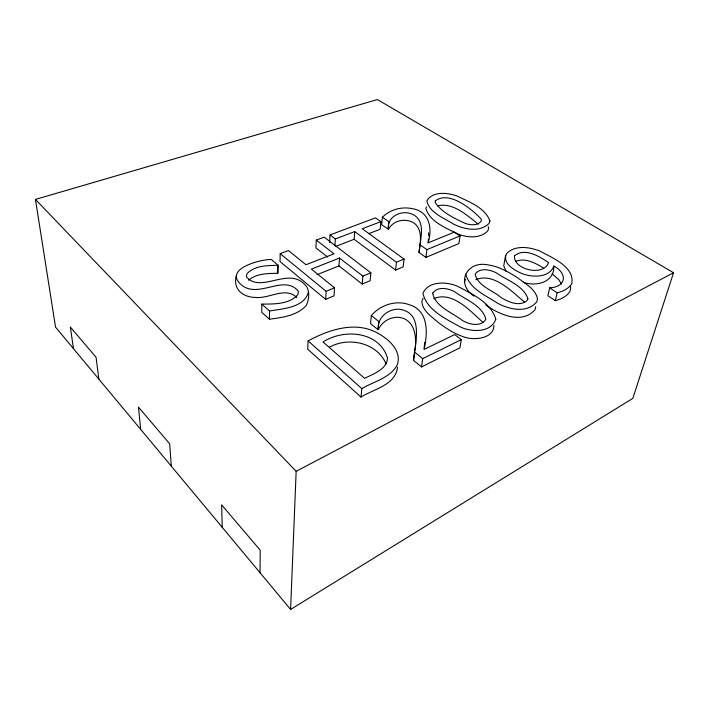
<?xml version="1.0" encoding="UTF-8"?>
<svg xmlns="http://www.w3.org/2000/svg" width="709" height="709" viewBox="0 0 709 709"><rect width="100%" height="100%" fill="white"/><g stroke="black" fill="none" stroke-linecap="round" stroke-linejoin="round"><path stroke-width="1.06" d="M278.256 265.317L271.246 259.467C259.574 259.45 221.89 269.464 242.283 285.647C259.529 298.285 284.149 274.179 298.285 291.115L298.037 294.359C289.458 304.586 273.913 303.993 261.798 304.099L261.736 312.27L269.429 319.218C282.217 317.508 297.239 315.673 306.288 305.428C309.496 298.764 310.347 288.802 303.948 283.671C287.269 267.479 260.238 293.73 246.36 276.687L246.998 273.692C254.877 265.299 267.656 265.556 278.256 265.317L278.088 273.275C268.126 273.497 256.49 273.319 248.478 280.277M260.026 572.721L260.212 550.193L221.616 504.835L222.254 527.354M269.429 319.218L269.544 311.021L261.798 304.099M277.458 273.523L277.609 265.565M316.294 240.103L334.028 253.813L305.978 264.741L288.448 250.561L280.197 253.662L280.028 261.559L325.661 299.358L334.019 295.857L334.533 287.827L311.402 269.128L339.505 258.041L362.875 276.111L362.193 284.061L370.133 280.737L370.86 272.814L324.155 237.143L316.294 240.103L315.922 247.884L327.664 257.066M290.601 609.448L296.158 471.317L35.45 199.424L377.392 99.552L673.55 272.735L632.836 398.352L290.601 609.448L55.541 327.115L35.45 199.424M361.023 397.058L361.812 388.621C373.714 381.504 389.897 378.136 397.164 365.153C402.171 351.575 389.604 339.948 378.925 333.824C356.299 320.371 329.393 329.463 308.096 340.887L307.715 349.183L361.023 397.058C373.661 389.064 395.436 385.209 397.51 367.271M325.661 299.358L326.131 291.302L280.197 253.662M329.596 242.673L330.048 234.927L375.495 217.858L380.875 221.651L380.148 229.264L368.813 233.633M334.923 245.731L335.348 238.942L330.048 234.927M414.73 351.017C417.309 337.927 415.049 318.793 398.458 317.322C390.136 316.834 381.779 321.797 378.455 329.472L377.986 329.685L370.568 323.641L371.339 315.505C380.556 304.764 396.375 299.677 409.811 304.897C428.963 311.029 427.651 333.531 424.133 349.422L454.673 334.577L461.32 339.638L459.928 347.809L421.527 366.934L413.542 360.411C414.916 344.033 424.461 312.713 399.397 309.23C388.372 308.433 376.78 317.721 378.455 329.472M362.193 284.061L338.973 265.91L339.505 258.041M424.159 348.58L424.629 342.296M380.875 221.651L362.228 228.732L404.059 259.086L403.155 266.903L395.587 270.076L354.11 239.287L354.704 231.586L335.348 238.942M428.121 242.841C432.703 228.289 429.397 211.114 412.053 208.623C401.542 206.399 390.056 209.634 382.381 217.202L381.646 224.788L388.532 229.22C386.361 217.078 400.842 210.006 410.865 213.666C427.226 219.471 419.994 239.81 419.01 252.493L425.905 257.376L458.891 243.559L460.079 235.92L454.363 232.109L428.121 242.841L428.475 238.96M377.986 329.685L378.81 321.531L371.339 315.505M388.133 229.37L388.904 221.766L382.381 217.202M395.587 270.076L396.446 262.233L354.704 231.586M549.688 287.854L557.185 292.799C562.795 291.426 568.512 288.758 571.782 283.813C574.981 266.575 551.762 257.686 539.673 250.959C529.393 247.051 515.443 244.827 506.802 253.326C501.166 263.704 515.904 271.263 523.791 274.25C533.7 277.414 549.546 277.662 553.862 266.035C567.723 273.506 566.411 286.95 549.688 287.854L547.871 295.715L555.307 300.678C560.908 299.287 566.597 296.584 569.85 291.629L570.727 287.854L570.346 285.789M425.905 257.376L426.924 249.63L460.079 235.92M413.542 360.411L414.641 352.151L422.688 358.648L421.527 366.934M308.512 291.638C304.773 307.724 282.767 308.663 269.544 311.021M419.01 252.493C420.774 241.76 423.441 225.427 409.988 221.199C402.18 218.594 392.387 221.704 388.532 229.22M473.975 296.14C455.586 283.857 466.132 260.797 487.411 264.776C498.737 266.309 508.876 272.132 518.314 278.265C525.529 283.875 535.437 289.024 537.493 298.711L536.837 301.724C527.283 313.653 509.204 309.541 497.532 303.168C486.011 295.529 469.42 288.793 465.786 274.232M505.517 255.639L503.744 265.831L506.058 271.405M535.72 306.634L535.056 309.665C521.904 324.819 499.074 314.459 485.638 304.897M523.145 282.315C535.8 286.702 554.447 282.82 553.862 266.035M555.307 300.678L557.185 292.799M464.501 282.085L465.45 279.275M423.051 298.267L421.882 301.254C422.298 311.136 432.18 316.985 438.818 322.914C446.909 328.949 455.595 334.471 465.343 337.36C475.101 340.417 493.96 338.415 493.907 325.404M426.552 206.886L425.887 208.384C429.849 222.147 446.528 228.076 458.271 234.174C467.683 237.719 480.312 238.756 487.827 230.877L488.598 228.466L488.244 226.694M475.783 279.736C493.774 272.034 512.066 291.931 524.713 302.194M433.731 298.737C452.174 290.424 470.749 311.49 483.077 322.48M296.158 471.317L673.55 272.735M422.688 358.648L461.32 339.638M378.81 321.531L379.28 321.319M326.131 291.302L334.533 287.827M362.875 276.111L370.86 272.814M396.446 262.233L404.059 259.086M329.428 347.171C348.633 336.483 377.091 342.739 385.988 363.726M317.02 274.684L338.973 265.91M335.88 246.315L354.11 239.287M437.666 205.796C453.193 202.251 467.018 215.412 478.327 224.159M516.028 261.204C525.564 257.659 535.49 263.083 543.44 268.002M419.994 244.773L426.924 249.63M552.081 273.771L558.781 279.603L561.466 284.07M308.096 340.887L361.812 388.621M296.867 297.665C285.754 286.197 268.968 299.012 255.55 297.434C243.187 297.328 232.862 289.573 236.177 276.04M73.47 348.651L70.324 327.026L96.061 357.274L98.861 379.147M140.639 429.335L138.485 407.134L169.681 443.799L171.312 466.168M428.599 232.791L428.706 236.044M432.676 293.145C435.264 306.855 452.67 312.713 462.693 320.69C469.509 324.545 480.95 327.239 485.869 319.298C482.492 305.446 465.272 299.588 454.691 291.745C448.115 288.191 437.675 286.073 432.676 293.145M435.282 200.931L435.184 202.544C441.991 212.647 454.336 218.248 465.122 223.379C470.271 225.161 477.742 225.976 481.331 220.995L481.296 219.294C472.478 209.456 449.001 190.145 435.282 200.931M387.548 358.213C386.494 369.894 373.368 373.687 364.63 378.393L323.065 341.986C343.962 328.382 379.661 331.271 387.548 358.213M495.795 319.121C491.284 332.955 471.6 332.202 460.558 327.088C446.688 319.245 426.526 310.258 422.954 293.269C428.537 280.764 446.493 281.535 457.34 286.179C471.813 293.872 490.779 302.282 495.795 319.121M489.928 220.951L489.148 223.344C479.771 232.676 464.492 229.459 453.804 224.212C444.206 218.106 429.698 213.081 426.836 200.939C432.499 191.005 447.344 192.6 456.693 195.879C468.746 201.764 485 207.453 489.928 220.951M514.557 255.727C512.749 269.376 543.511 277.042 548.544 262.605C539.221 256.339 525.094 247.423 514.557 255.727M527.939 298.852L526.876 300.722C519.121 306.908 508.725 302.043 501.325 297.736C492.985 290.389 477.627 286.082 475.163 274.135C479.896 267.275 489.99 269.677 496.309 272.859C506.97 280.339 523.703 285.567 527.939 298.852"/></g></svg>
